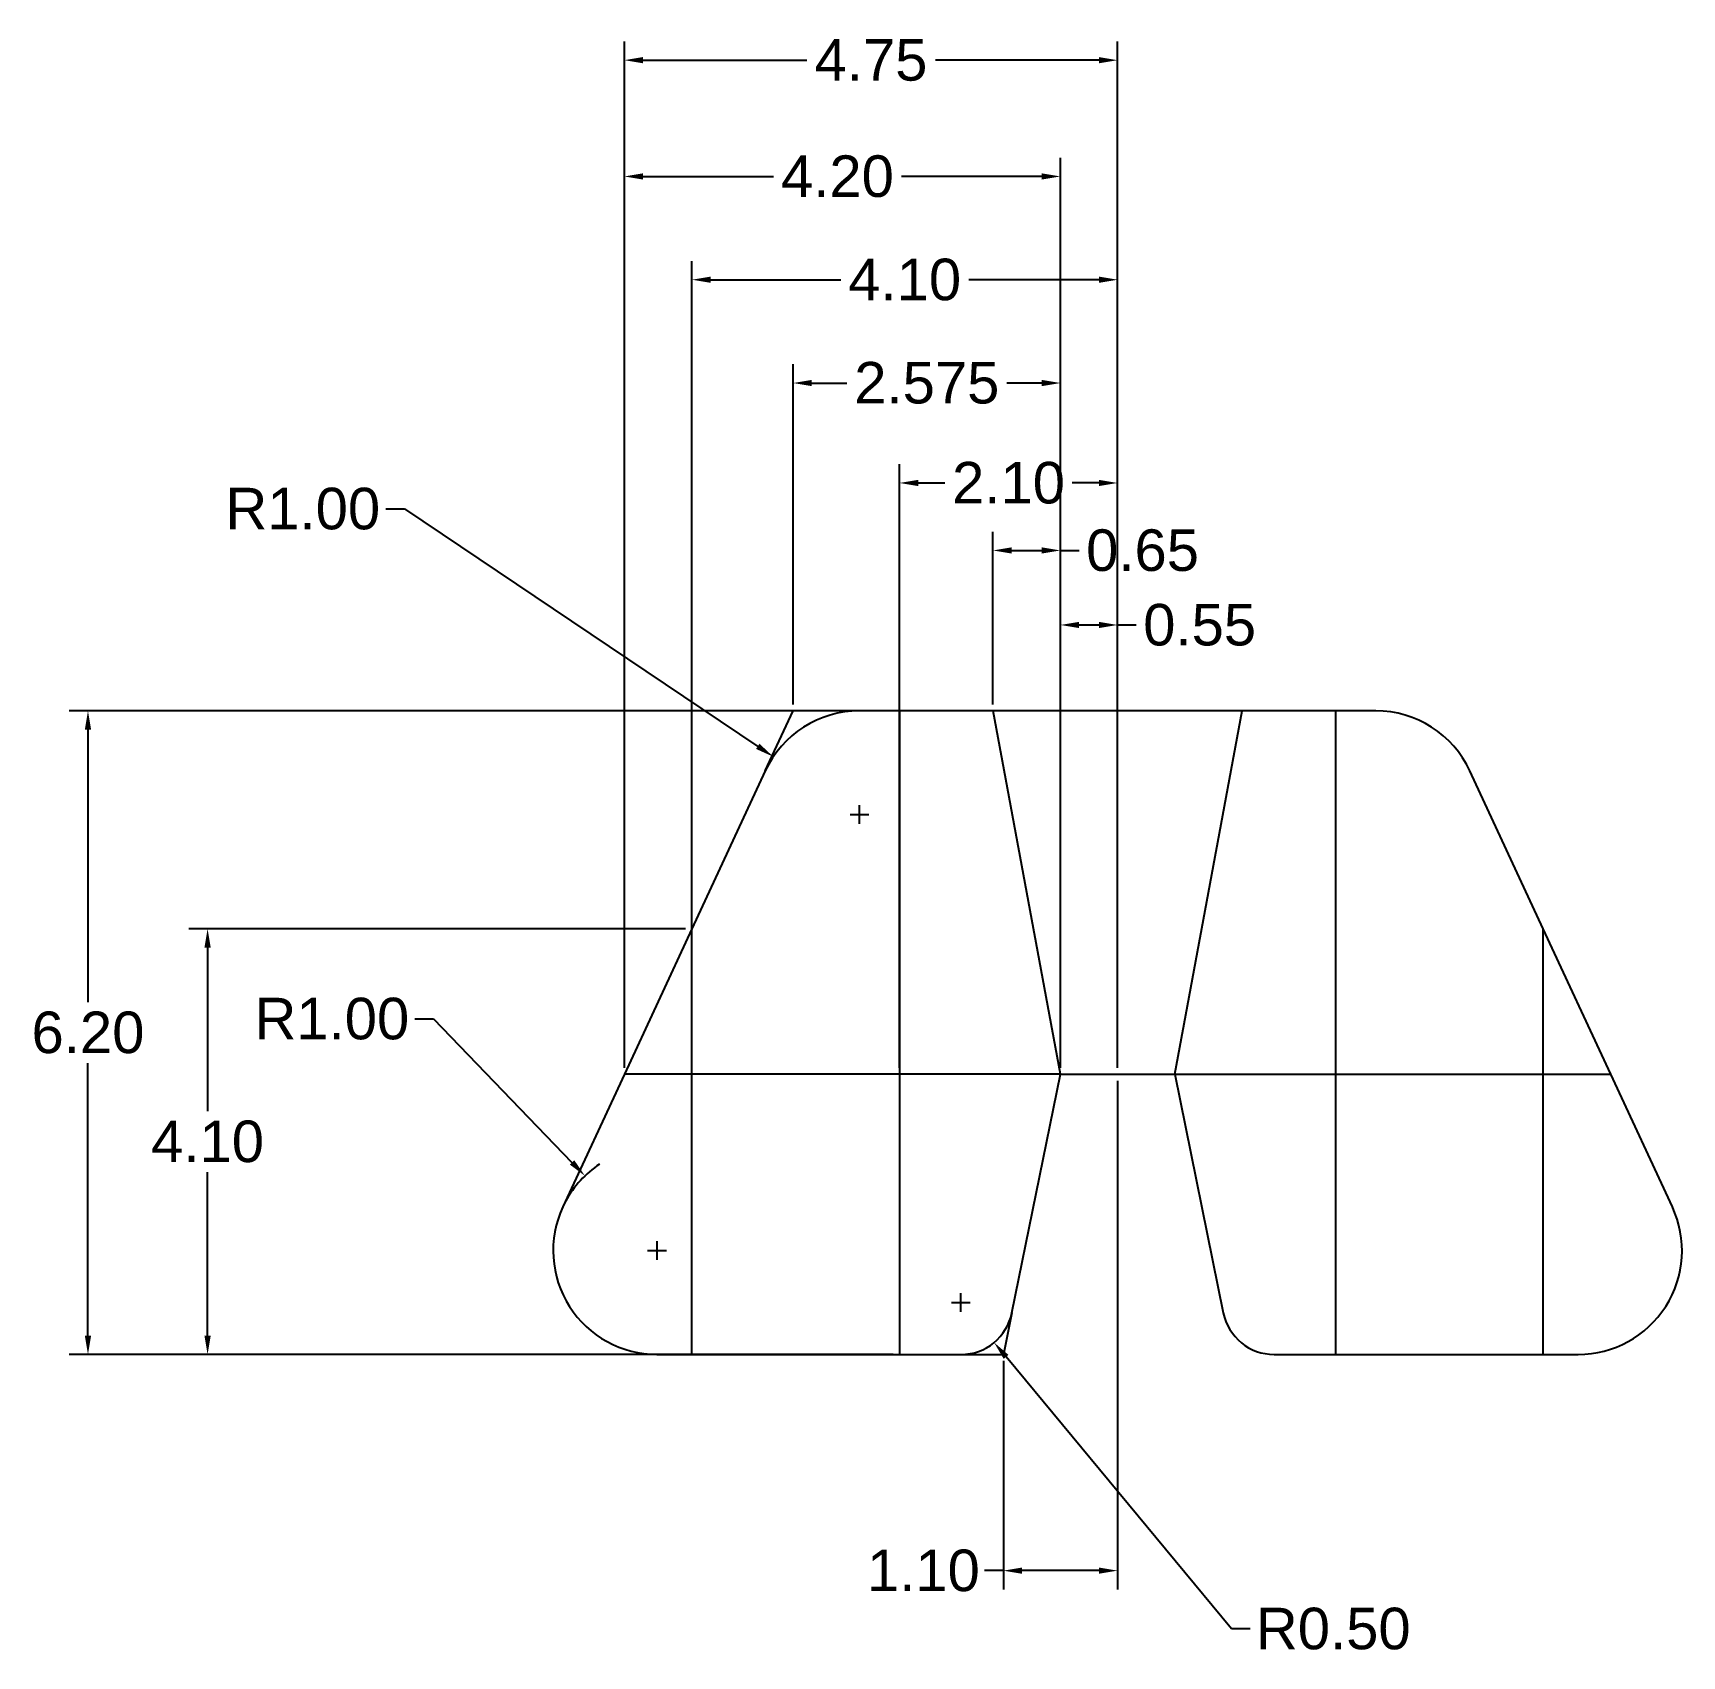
# Model space of a CAD drawing. Header units: inches. Extents: x 20.8 to 36.7, y 4.8 to 20.4.
import ezdxf

# ---------------------------------------------------------------- set-up
doc = ezdxf.new("R2010")
doc.units = ezdxf.units.IN
doc.header["$MEASUREMENT"] = 0
for name, color, linetype in [('Anotari', 40, 'Continuous'), ('Cadru', 10, 'Continuous'), ('Suporti_Longitudinali', 4, 'Continuous'), ('Suporti_Oblici', 6, 'Continuous'), ('Suporti_Transversali', 3, 'Continuous')]:
    doc.layers.add(name, color=color, linetype=linetype)
doc.styles.get("Standard").update_dxf_attribs({"font": 'arial.ttf'})
doc.dimstyles.get("Standard").update_dxf_attribs({"dimtxt": 0.18, "dimasz": 0.18, "dimexe": 0.18, "dimexo": 0.0625, "dimgap": 0.09, "dimtad": 0, "dimtih": 1, "dimtoh": 1, "dimdec": 4, "dimzin": 0, "dimdsep": 46, "dimtxsty": 'Standard', "dimcen": 0.09, "dimadec": 0, "dimazin": 0, "dimtfac": 1, "dimtdec": 4, "dimtofl": 0, "dimtmove": 0, "dimatfit": 3, "dimfxl": 1, "dimtolj": 1, "dimtzin": 0, "dimarcsym": 0})

# ---------------------------------------------------------------- blocks, each defined once
blk = doc.blocks.new('*D19')
at = {"layer": 'Anotari', "color": 0, "lineweight": -2, "transparency": 16777216}
for p, q in [((26.503, 10.427), (26.503, 20.313)), ((31.253, 10.427), (31.253, 20.313)), ((26.683, 20.133), (28.259, 20.133)), ((31.073, 20.133), (29.498, 20.133))]:
    blk.add_line(p, q, dxfattribs=at)
at = {"layer": 'Anotari', "color": 0, "transparency": 16777216}
for points in [[(26.683, 20.163), (26.683, 20.103), (26.503, 20.133)], [(31.073, 20.163), (31.073, 20.103), (31.253, 20.133)]]:
    blk.add_solid(points, dxfattribs=at)
at = {"layer": 'Defpoints', "color": 0, "transparency": 16777216}
for p in [(31.253, 20.133), (26.503, 10.365), (31.253, 10.365)]:
    blk.add_point(p, dxfattribs=at)
at = {"layer": 'Anotari', "color": 0, "transparency": 16777216, "insert": (28.878, 20.133), "char_height": 0.4, "attachment_point": 5}
blk.add_mtext('\\A1;4.75', dxfattribs=at)
blk = doc.blocks.new('*D15')
at = {"layer": 'Anotari', "color": 0, "lineweight": -2, "transparency": 16777216}
for p, q in [((27.091, 11.765), (22.308, 11.765)), ((22.488, 11.585), (22.488, 10.009)), ((22.488, 7.845), (22.488, 9.421)), ((27.091, 7.665), (22.308, 7.665))]:
    blk.add_line(p, q, dxfattribs=at)
at = {"layer": 'Anotari', "color": 0, "transparency": 16777216}
for points in [[(22.458, 11.585), (22.518, 11.585), (22.488, 11.765)], [(22.458, 7.845), (22.518, 7.845), (22.488, 7.665)]]:
    blk.add_solid(points, dxfattribs=at)
at = {"layer": 'Defpoints', "color": 0, "transparency": 16777216}
for p in [(27.153, 11.765), (22.488, 7.665), (27.153, 7.665)]:
    blk.add_point(p, dxfattribs=at)
at = {"layer": 'Anotari', "color": 0, "transparency": 16777216, "insert": (22.488, 9.715), "char_height": 0.4, "attachment_point": 5}
blk.add_mtext('\\A1;4.10', dxfattribs=at)
blk = doc.blocks.new('*D16')
at = {"layer": 'Anotari', "color": 0, "lineweight": -2, "transparency": 16777216}
for p, q in [((29.091, 13.865), (21.156, 13.865)), ((21.336, 13.685), (21.336, 11.059)), ((21.336, 7.845), (21.336, 10.471)), ((29.091, 7.665), (21.156, 7.665))]:
    blk.add_line(p, q, dxfattribs=at)
at = {"layer": 'Anotari', "color": 0, "transparency": 16777216}
for points in [[(21.306, 13.685), (21.366, 13.685), (21.336, 13.865)], [(21.306, 7.845), (21.366, 7.845), (21.336, 7.665)]]:
    blk.add_solid(points, dxfattribs=at)
at = {"layer": 'Defpoints', "color": 0, "transparency": 16777216}
for p in [(29.153, 13.865), (21.336, 7.665), (29.153, 7.665)]:
    blk.add_point(p, dxfattribs=at)
at = {"layer": 'Anotari', "color": 0, "transparency": 16777216, "insert": (21.336, 10.765), "char_height": 0.4, "attachment_point": 5}
blk.add_mtext('\\A1;6.20', dxfattribs=at)
blk = doc.blocks.new('*D20')
at = {"layer": 'Anotari', "color": 0, "lineweight": -2, "transparency": 16777216}
for p, q in [((26.503, 10.427), (26.503, 19.193)), ((30.703, 10.427), (30.703, 19.193)), ((26.683, 19.013), (27.938, 19.013)), ((30.523, 19.013), (29.172, 19.013))]:
    blk.add_line(p, q, dxfattribs=at)
at = {"layer": 'Anotari', "color": 0, "transparency": 16777216}
for points in [[(26.683, 19.043), (26.683, 18.983), (26.503, 19.013)], [(30.523, 19.043), (30.523, 18.983), (30.703, 19.013)]]:
    blk.add_solid(points, dxfattribs=at)
at = {"layer": 'Defpoints', "color": 0, "transparency": 16777216}
for p in [(30.703, 19.013), (26.503, 10.365), (30.703, 10.365)]:
    blk.add_point(p, dxfattribs=at)
at = {"layer": 'Anotari', "color": 0, "transparency": 16777216, "insert": (28.555, 19.013), "char_height": 0.4, "attachment_point": 5}
blk.add_mtext('\\A1;4.20', dxfattribs=at)
blk = doc.blocks.new('*D21')
at = {"layer": 'Anotari', "color": 0, "lineweight": -2, "transparency": 16777216}
for p, q in [((30.053, 13.927), (30.053, 15.59)), ((30.703, 13.927), (30.703, 15.59)), ((30.233, 15.41), (30.523, 15.41)), ((30.703, 15.41), (30.883, 15.41))]:
    blk.add_line(p, q, dxfattribs=at)
at = {"layer": 'Anotari', "color": 0, "transparency": 16777216}
for points in [[(30.233, 15.44), (30.233, 15.38), (30.053, 15.41)], [(30.523, 15.44), (30.523, 15.38), (30.703, 15.41)]]:
    blk.add_solid(points, dxfattribs=at)
at = {"layer": 'Defpoints', "color": 0, "transparency": 16777216}
for p in [(30.703, 15.41), (30.053, 13.865), (30.703, 13.865)]:
    blk.add_point(p, dxfattribs=at)
at = {"layer": 'Anotari', "color": 0, "transparency": 16777216, "insert": (31.494, 15.41), "char_height": 0.4, "attachment_point": 5}
blk.add_mtext('\\A1;0.65', dxfattribs=at)
blk = doc.blocks.new('*D17')
at = {"layer": 'Anotari', "color": 0, "lineweight": -2, "transparency": 16777216}
for p, q in [((30.703, 13.927), (30.703, 14.872)), ((31.253, 13.927), (31.253, 14.872)), ((30.883, 14.692), (31.073, 14.692)), ((31.253, 14.692), (31.433, 14.692))]:
    blk.add_line(p, q, dxfattribs=at)
at = {"layer": 'Anotari', "color": 0, "transparency": 16777216}
for points in [[(30.883, 14.722), (30.883, 14.662), (30.703, 14.692)], [(31.073, 14.722), (31.073, 14.662), (31.253, 14.692)]]:
    blk.add_solid(points, dxfattribs=at)
at = {"layer": 'Defpoints', "color": 0, "transparency": 16777216}
for p in [(31.253, 14.692), (30.703, 13.865), (31.253, 13.865)]:
    blk.add_point(p, dxfattribs=at)
at = {"layer": 'Anotari', "color": 0, "transparency": 16777216, "insert": (32.044, 14.692), "char_height": 0.4, "attachment_point": 5}
blk.add_mtext('\\A1;0.55', dxfattribs=at)
blk = doc.blocks.new('*D22')
at = {"layer": 'Anotari', "color": 0, "lineweight": -2, "transparency": 16777216}
for p, q in [((27.153, 10.427), (27.153, 18.198)), ((31.253, 10.427), (31.253, 18.198)), ((27.333, 18.018), (28.587, 18.018)), ((31.073, 18.018), (29.82, 18.018))]:
    blk.add_line(p, q, dxfattribs=at)
at = {"layer": 'Anotari', "color": 0, "transparency": 16777216}
for points in [[(27.333, 18.048), (27.333, 17.988), (27.153, 18.018)], [(31.073, 18.048), (31.073, 17.988), (31.253, 18.018)]]:
    blk.add_solid(points, dxfattribs=at)
at = {"layer": 'Defpoints', "color": 0, "transparency": 16777216}
for p in [(31.253, 18.018), (27.153, 10.365), (31.253, 10.365)]:
    blk.add_point(p, dxfattribs=at)
at = {"layer": 'Anotari', "color": 0, "transparency": 16777216, "insert": (29.203, 18.018), "char_height": 0.4, "attachment_point": 5}
blk.add_mtext('\\A1;4.10', dxfattribs=at)
blk = doc.blocks.new('*D23')
at = {"layer": 'Anotari', "color": 0, "lineweight": -2, "transparency": 16777216}
for p, q in [((29.153, 10.427), (29.153, 16.24)), ((31.253, 10.427), (31.253, 16.24)), ((29.333, 16.06), (29.591, 16.06)), ((31.073, 16.06), (30.816, 16.06))]:
    blk.add_line(p, q, dxfattribs=at)
at = {"layer": 'Anotari', "color": 0, "transparency": 16777216}
for points in [[(29.333, 16.09), (29.333, 16.03), (29.153, 16.06)], [(31.073, 16.09), (31.073, 16.03), (31.253, 16.06)]]:
    blk.add_solid(points, dxfattribs=at)
at = {"layer": 'Defpoints', "color": 0, "transparency": 16777216}
for p in [(31.253, 16.06), (29.153, 10.365), (31.253, 10.365)]:
    blk.add_point(p, dxfattribs=at)
at = {"layer": 'Anotari', "color": 0, "transparency": 16777216, "insert": (30.203, 16.06), "char_height": 0.4, "attachment_point": 5}
blk.add_mtext('\\A1;2.10', dxfattribs=at)
blk = doc.blocks.new('*D18')
at = {"layer": 'Anotari', "color": 0, "lineweight": -2, "transparency": 16777216}
for p, q in [((28.128, 13.927), (28.128, 17.203)), ((30.703, 13.927), (30.703, 17.203)), ((28.308, 17.023), (28.646, 17.023)), ((30.523, 17.023), (30.186, 17.023))]:
    blk.add_line(p, q, dxfattribs=at)
at = {"layer": 'Anotari', "color": 0, "transparency": 16777216}
for points in [[(28.308, 17.053), (28.308, 16.993), (28.128, 17.023)], [(30.523, 17.053), (30.523, 16.993), (30.703, 17.023)]]:
    blk.add_solid(points, dxfattribs=at)
at = {"layer": 'Defpoints', "color": 0, "transparency": 16777216}
for p in [(30.703, 17.023), (28.128, 13.865), (30.703, 13.865)]:
    blk.add_point(p, dxfattribs=at)
at = {"layer": 'Anotari', "color": 0, "transparency": 16777216, "insert": (29.416, 17.023), "char_height": 0.4, "attachment_point": 5}
blk.add_mtext('\\A1;2.575', dxfattribs=at)
blk = doc.blocks.new('*D24')
at = {"layer": 'Anotari', "color": 0, "lineweight": -2, "transparency": 16777216}
for p, q in [((24.205, 15.811), (24.385, 15.811)), ((24.385, 15.811), (27.788, 13.523)), ((28.767, 12.775), (28.767, 12.955)), ((28.677, 12.865), (28.857, 12.865))]:
    blk.add_line(p, q, dxfattribs=at)
at = {"layer": 'Anotari', "color": 0, "transparency": 16777216}
blk.add_solid([(27.804, 13.548), (27.771, 13.498), (27.937, 13.423)], dxfattribs=at)
at = {"layer": 'Defpoints', "color": 0, "transparency": 16777216}
for p in [(27.937, 13.423), (28.767, 12.865)]:
    blk.add_point(p, dxfattribs=at)
at = {"layer": 'Anotari', "color": 0, "transparency": 16777216, "insert": (23.405, 15.811), "char_height": 0.4, "attachment_point": 5}
blk.add_mtext('\\A1;R1.00', dxfattribs=at)
blk = doc.blocks.new('*D25')
at = {"layer": 'Anotari', "color": 0, "lineweight": -2, "transparency": 16777216}
for p, q in [((24.485, 10.898), (24.665, 10.898)), ((24.665, 10.898), (25.998, 9.515)), ((26.817, 8.575), (26.817, 8.755)), ((26.727, 8.665), (26.907, 8.665))]:
    blk.add_line(p, q, dxfattribs=at)
blk.add_arc((26.817, 8.665), 1, 123.6118, 151.5142, dxfattribs=at)
at = {"layer": 'Anotari', "color": 0, "transparency": 16777216}
blk.add_solid([(26.02, 9.536), (25.977, 9.494), (26.123, 9.385)], dxfattribs=at)
at = {"layer": 'Defpoints', "color": 0, "transparency": 16777216}
for p in [(26.123, 9.385), (26.817, 8.665)]:
    blk.add_point(p, dxfattribs=at)
at = {"layer": 'Anotari', "color": 0, "transparency": 16777216, "insert": (23.685, 10.898), "char_height": 0.4, "attachment_point": 5}
blk.add_mtext('\\A1;R1.00', dxfattribs=at)
blk = doc.blocks.new('*D26')
at = {"layer": 'Anotari', "color": 0, "lineweight": -2, "transparency": 16777216}
for p, q in [((31.253, 10.302), (31.253, 5.402)), ((30.153, 7.602), (30.153, 5.402)), ((30.153, 5.582), (29.973, 5.582)), ((31.073, 5.582), (30.333, 5.582))]:
    blk.add_line(p, q, dxfattribs=at)
at = {"layer": 'Anotari', "color": 0, "transparency": 16777216}
for points in [[(30.333, 5.612), (30.333, 5.552), (30.153, 5.582)], [(31.073, 5.612), (31.073, 5.552), (31.253, 5.582)]]:
    blk.add_solid(points, dxfattribs=at)
at = {"layer": 'Defpoints', "color": 0, "transparency": 16777216}
for p in [(31.253, 10.365), (30.153, 7.665), (30.153, 5.582)]:
    blk.add_point(p, dxfattribs=at)
at = {"layer": 'Anotari', "color": 0, "transparency": 16777216, "insert": (29.383, 5.582), "char_height": 0.4, "attachment_point": 5}
blk.add_mtext('\\A1;1.10', dxfattribs=at)
blk = doc.blocks.new('*D27')
at = {"layer": 'Anotari', "color": 0, "lineweight": -2, "transparency": 16777216}
for p, q in [((29.655, 8.165), (29.835, 8.165)), ((29.745, 8.075), (29.745, 8.255)), ((32.351, 5.022), (30.179, 7.641)), ((32.531, 5.022), (32.351, 5.022))]:
    blk.add_line(p, q, dxfattribs=at)
at = {"layer": 'Anotari', "color": 0, "transparency": 16777216}
blk.add_solid([(30.202, 7.661), (30.156, 7.622), (30.064, 7.78)], dxfattribs=at)
at = {"layer": 'Defpoints', "color": 0, "transparency": 16777216}
for p in [(29.745, 8.165), (30.064, 7.78)]:
    blk.add_point(p, dxfattribs=at)
at = {"layer": 'Anotari', "color": 0, "transparency": 16777216, "insert": (33.331, 5.022), "char_height": 0.4, "attachment_point": 5}
blk.add_mtext('\\A1;R0.50', dxfattribs=at)

msp = doc.modelspace()

# ---------------------------------------------------------------- linework, layer by layer
at = {"layer": 'Anotari'}
for p, q in [((27.8597, 13.286), (28.1285, 13.8649)), ((29.1535, 13.8649), (28.1285, 13.8649)), ((30.235, 8.0651), (30.1535, 7.6649)), ((29.7451, 7.6649), (30.1535, 7.6649))]:
    msp.add_line(p, q, dxfattribs=at)
at = {"layer": 'Cadru'}
for p, q in [((29.1535, 13.8649), (28.7667, 13.8649)), ((29.1535, 13.8649), (28.7667, 13.8649)), ((31.2535, 13.8649), (29.1535, 13.8649)), ((31.2535, 13.8649), (29.1535, 13.8649)), ((33.3535, 13.8649), (31.2535, 13.8649)), ((33.3535, 13.8649), (31.2535, 13.8649)), ((33.7403, 13.8649), (33.3535, 13.8649)), ((33.7403, 13.8649), (33.3535, 13.8649)), ((27.8597, 13.286), (27.1535, 11.7649)), ((27.8597, 13.286), (27.1535, 11.7649)), ((35.3535, 11.7649), (34.6473, 13.286)), ((35.3535, 11.7649), (34.6473, 13.286)), ((27.1535, 11.7649), (26.5035, 10.3649)), ((27.1535, 11.7649), (26.5035, 10.3649)), ((36.0035, 10.3649), (35.3535, 11.7649)), ((36.0035, 10.3649), (35.3535, 11.7649)), ((26.5035, 10.3649), (25.9097, 9.086)), ((26.5035, 10.3649), (25.9097, 9.086)), ((30.235, 8.0651), (30.7035, 10.3649)), ((30.235, 8.0651), (30.7035, 10.3649)), ((30.7035, 10.3649), (31.2535, 10.3649)), ((30.7035, 10.3649), (31.2535, 10.3649)), ((31.2535, 10.3649), (31.8035, 10.3649)), ((31.2535, 10.3649), (31.8035, 10.3649)), ((31.8035, 10.3649), (32.272, 8.0651)), ((31.8035, 10.3649), (32.272, 8.0651)), ((36.5973, 9.086), (36.0035, 10.3649)), ((36.5973, 9.086), (36.0035, 10.3649)), ((26.8167, 7.6649), (27.1535, 7.6649)), ((26.8167, 7.6649), (27.1535, 7.6649)), ((27.1535, 7.6649), (29.1535, 7.6649)), ((27.1535, 7.6649), (29.1535, 7.6649)), ((29.1535, 7.6649), (29.7451, 7.6649)), ((29.1535, 7.6649), (29.7451, 7.6649)), ((32.7619, 7.6649), (33.3535, 7.6649)), ((32.7619, 7.6649), (33.3535, 7.6649)), ((33.3535, 7.6649), (35.3535, 7.6649)), ((33.3535, 7.6649), (35.3535, 7.6649)), ((35.3535, 7.6649), (35.6903, 7.6649)), ((35.3535, 7.6649), (35.6903, 7.6649))]:
    msp.add_line(p, q, dxfattribs=at)
for centre, radius, start, end in [((28.7667, 12.8649), 1, 90, 155.09523), ((28.7667, 12.8649), 1, 90, 155.09523), ((33.7403, 12.8649), 1, 24.90477, 90), ((33.7403, 12.8649), 1, 24.90477, 90), ((26.8167, 8.6649), 1, 155.09523, 270), ((26.8167, 8.6649), 1, 155.09523, 270), ((35.6903, 8.6649), 1, 270, 24.90477), ((35.6903, 8.6649), 1, 270, 24.90477), ((29.7451, 8.1649), 0.5, 270, 348.48617), ((29.7451, 8.1649), 0.5, 270, 348.48617), ((32.7619, 8.1649), 0.5, 191.51383, 270), ((32.7619, 8.1649), 0.5, 191.51383, 270)]:
    msp.add_arc(centre, radius, start, end, dxfattribs=at)
at = {"layer": 'Suporti_Longitudinali'}
for p, q in [((29.1535, 13.8649), (29.1535, 10.3649)), ((33.3535, 13.8649), (33.3535, 10.3649)), ((27.1535, 7.6649), (27.1535, 11.7649)), ((35.3535, 7.6649), (35.3535, 11.7649)), ((29.1535, 10.3649), (29.1535, 7.6649)), ((33.3535, 10.3649), (33.3535, 7.6649))]:
    msp.add_line(p, q, dxfattribs=at)
at = {"layer": 'Suporti_Oblici'}
for p, q in [((30.7035, 10.3649), (30.0535, 13.8649)), ((31.8035, 10.3649), (32.4535, 13.8649))]:
    msp.add_line(p, q, dxfattribs=at)
at = {"layer": 'Suporti_Transversali'}
for p, q in [((30.7035, 10.3649), (26.5035, 10.3649)), ((31.8035, 10.3649), (36.0035, 10.3649))]:
    msp.add_line(p, q, dxfattribs=at)

# ---------------------------------------------------------------- dimensions: what is measured, and where the dimension line sits
at = {"layer": 'Anotari'}
for base, p1, p2, picture, middle in [((31.2535, 20.1326), (26.5035, 10.3649), (31.2535, 10.3649), '*D19', (28.8785, 20.1326)), ((30.7035, 19.0133), (26.5035, 10.3649), (30.7035, 10.3649), '*D20', (28.5547, 19.0133)), ((31.2535, 18.0183), (27.1535, 10.3649), (31.2535, 10.3649), '*D22', (29.2035, 18.0183))]:
    dim = msp.add_linear_dim(base=base, p1=p1, p2=p2, dimstyle='Standard', override={"dimtxt": 0.4, "dimdec": 2}, dxfattribs=at)
    dim.commit()
    dim.dimension.update_dxf_attribs({"geometry": picture, "text_midpoint": middle, "dimtype": 160})
for base, p1, p2, override, picture, middle in [((30.7035, 17.0234), (28.1285, 13.8649), (30.7035, 13.8649), {"dimtxt": 0.4, "dimdec": 3}, '*D18', (29.416, 17.0234)), ((31.2535, 16.0596), (29.1535, 10.3649), (31.2535, 10.3649), {"dimtxt": 0.4, "dimdec": 2}, '*D23', (30.2035, 16.0596)), ((30.7035, 15.4099), (30.0535, 13.8649), (30.7035, 13.8649), {"dimtxt": 0.4, "dimdec": 2}, '*D21', (31.4945, 15.4099)), ((31.2535, 14.6916), (30.7035, 13.8649), (31.2535, 13.8649), {"dimtxt": 0.4, "dimdec": 2}, '*D17', (32.0445, 14.6916)), ((30.1535, 5.5817), (31.2535, 10.3649), (30.1535, 7.6649), {"dimtxt": 0.4, "dimdec": 2}, '*D26', (29.3835, 5.5817))]:
    dim = msp.add_linear_dim(base=base, p1=p1, p2=p2, dimstyle='Standard', override=override, dxfattribs=at)
    dim.commit()
    dim.dimension.update_dxf_attribs({"geometry": picture, "text_midpoint": middle})
for center, mpoint, picture, middle in [((28.7667, 12.8649), (27.9369, 13.4229), '*D24', (23.4052, 15.8108)), ((26.8167, 8.6649), (26.123, 9.3851), '*D25', (23.6853, 10.8984)), ((29.7451, 8.1649), (30.0642, 7.78), '*D27', (33.3307, 5.0221))]:
    dim = msp.add_radius_dim(center=center, mpoint=mpoint, dimstyle='Standard', override={"dimtxt": 0.4, "dimdec": 2}, dxfattribs=at)
    dim.commit()
    dim.dimension.update_dxf_attribs({"geometry": picture, "text_midpoint": middle, "dimtype": 164})
for base, p1, p2, picture, middle in [((21.3364, 7.6649), (29.1535, 13.8649), (29.1535, 7.6649), '*D16', (21.3364, 10.7649)), ((22.4876, 7.6649), (27.1535, 11.7649), (27.1535, 7.6649), '*D15', (22.4876, 9.7149))]:
    dim = msp.add_linear_dim(base=base, p1=p1, p2=p2, angle=90, dimstyle='Standard', override={"dimtxt": 0.4, "dimdec": 2}, dxfattribs=at)
    dim.commit()
    dim.dimension.update_dxf_attribs({"geometry": picture, "text_midpoint": middle})

doc.saveas('drawing.dxf')
